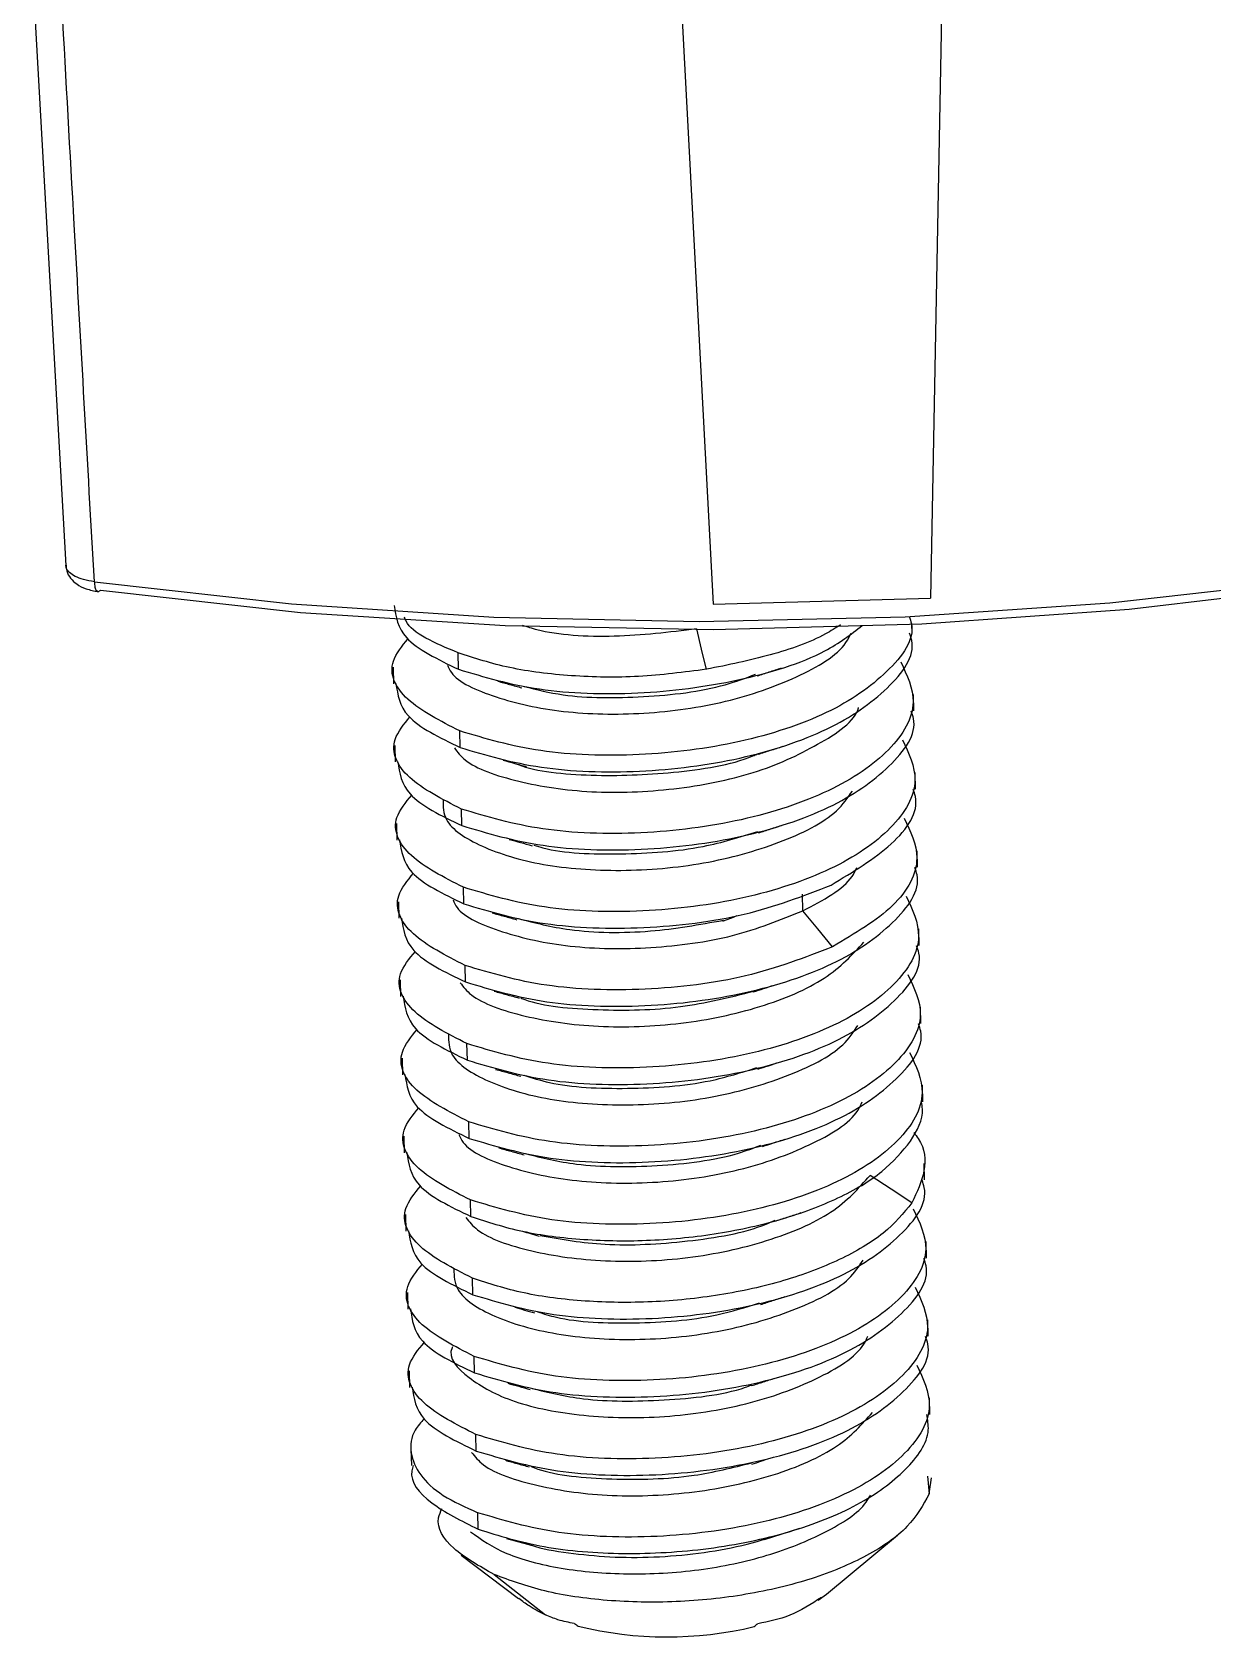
# Model space of a CAD drawing. Header units: millimetres. Extents: x 1261 to 1854, y -639 to -219.
# Drawn here: x 1797.57 to 1804.39, y -352.61 to -343.35 of the extents above; entities that cross this region are included whole.
import ezdxf

# ---------------------------------------------------------------- set-up
doc = ezdxf.new("R2010")
doc.units = ezdxf.units.MM
doc.header["$LTSCALE"] = 0.1
doc.layers.get('0').update_dxf_attribs({"lineweight": 13})

msp = doc.modelspace()

# ---------------------------------------------------------------- linework, layer by layer
at = {"color": 7, "linetype": 'Continuous', "lineweight": 25}
for p, q in [((1797.5704, -342.9514), (1797.7644, -346.425)), ((1801.3175, -343.1659), (1801.5025, -346.6475)), ((1802.8234, -343.1246), (1802.7574, -346.613)), ((1801.5025, -346.6475), (1802.7574, -346.613)), ((1802.6505, -346.8133), (1802.6493, -346.7649)), ((1799.6542, -347.0124), (1799.6564, -347.1078)), ((1800.0315, -347.0241), (1800.0293, -346.9288)), ((1802.6608, -347.2645), (1802.6586, -347.1691)), ((1800.0419, -347.4752), (1800.0397, -347.3799)), ((1799.6646, -347.4636), (1799.6668, -347.5589)), ((1802.6712, -347.7156), (1802.669, -347.6203)), ((1800.0522, -347.9263), (1800.05, -347.831)), ((1799.6749, -347.9147), (1799.6771, -348.01)), ((1802.6815, -348.1667), (1802.6793, -348.0714)), ((1800.0626, -348.3775), (1800.0604, -348.2821)), ((1799.6853, -348.3658), (1799.6875, -348.4611)), ((1802.0195, -348.4177), (1802.0173, -348.3223)), ((1802.6919, -348.6178), (1802.6897, -348.5225)), ((1800.0729, -348.8286), (1800.0708, -348.7333)), ((1799.6957, -348.8169), (1799.6978, -348.9122)), ((1802.7022, -349.069), (1802.7, -348.9736)), ((1800.0833, -349.2797), (1800.0811, -349.1844)), ((1799.706, -349.268), (1799.7082, -349.3634)), ((1802.7126, -349.5201), (1802.7104, -349.4247)), ((1800.0937, -349.7308), (1800.0915, -349.6355)), ((1799.7164, -349.7192), (1799.7186, -349.8145)), ((1802.7229, -349.9712), (1802.7208, -349.8758)), ((1800.104, -350.182), (1800.1018, -350.0866)), ((1799.7267, -350.1703), (1799.7289, -350.2656)), ((1802.7333, -350.4223), (1802.7311, -350.327)), ((1799.7371, -350.6214), (1799.7393, -350.7167)), ((1800.1144, -350.6331), (1800.1122, -350.5377)), ((1802.7437, -350.8734), (1802.7415, -350.7781)), ((1800.1247, -351.0842), (1800.1225, -350.9889)), ((1799.7474, -351.0725), (1799.7496, -351.1679)), ((1802.754, -351.3245), (1802.7518, -351.2292)), ((1800.1351, -351.5353), (1800.1329, -351.44)), ((1799.7578, -351.5236), (1799.76, -351.6189)), ((1802.7406, -351.6811), (1802.7494, -351.7824)), ((1802.7494, -351.7824), (1802.7624, -351.6905)), ((1800.1454, -351.9864), (1800.1433, -351.8911)), ((1801.7981, -352.0457), (1802.0018, -351.9806)), ((1800.3085, -352.0396), (1800.4508, -352.0784)), ((1802.1564, -352.3614), (1802.5674, -352.0199)), ((1800.0478, -352.1359), (1800.3795, -352.3867)), ((1800.2374, -352.2477), (1800.5335, -352.4805)), ((1802.1093, -352.3966), (1802.1564, -352.3614))]:
    msp.add_line(p, q, dxfattribs=at)
at = {"color": 7, "linetype": 'Continuous', "lineweight": 25, "flags": 128}
for points in [[(1797.93, -346.5187), (1799.0682, -346.6469), (1800.2358, -346.7237), (1801.4206, -346.7485), (1802.6104, -346.7209), (1803.7927, -346.6413), (1804.9553, -346.5105), (1806.0861, -346.3299), (1807.1733, -346.1013), (1808.2057, -345.8271), (1809.1724, -345.5101), (1810.0635, -345.1537), (1810.8697, -344.7616), (1811.5826, -344.3377), (1812.1948, -343.8866), (1812.7, -343.413), (1813.0928, -342.9217), (1813.3692, -342.4178), (1813.5263, -341.9066), (1813.565, -341.4889)], [(1797.9662, -346.5665), (1799.1192, -346.6957), (1800.3024, -346.7718), (1801.5029, -346.794), (1802.7076, -346.7622), (1803.9036, -346.6765), (1805.0778, -346.538), (1806.2175, -346.3481), (1807.3103, -346.109), (1808.3444, -345.8231), (1809.3086, -345.4937), (1810.1924, -345.1242), (1810.9862, -344.7188), (1811.6814, -344.2817), (1812.1082, -343.957)], [(1801.4642, -347.0245), (1801.4358, -346.9073), (1801.4073, -346.7901)], [(1802.1916, -348.6251), (1802.1059, -348.5218), (1802.0202, -348.4184)], [(1802.6499, -350.1037), (1802.5294, -350.0244), (1802.4088, -349.9451)]]:
    msp.add_lwpolyline(points, dxfattribs=at)
at = {"color": 7, "linetype": 'Continuous', "lineweight": 25}
msp.add_arc((1801.2361, -350.4492), 2.1588, 256.22946, 283.48248, dxfattribs=at)
for points, knots in [([(1797.93, -346.5188), (1797.8911, -345.8315), (1797.8284, -344.7265), (1797.7625, -343.5395), (1797.7341, -343.0395), (1797.7295, -342.9575)], [0, 0, 0, 0, 0.578869, 0.930887, 1, 1, 1, 1]), ([(1797.93, -346.5187), (1797.9084, -346.5151), (1797.8665, -346.508), (1797.818, -346.4888), (1797.7853, -346.4666), (1797.7674, -346.4444), (1797.7661, -346.4299), (1797.7655, -346.4237)], [0, 0, 0, 0, 0.235473, 0.457044, 0.664708, 0.858451, 1, 1, 1, 1]), ([(1797.7667, -346.4237), (1797.7672, -346.4348), (1797.7685, -346.4624), (1797.7919, -346.501), (1797.8299, -346.536), (1797.8826, -346.5626), (1797.9286, -346.5712), (1797.9528, -346.5757)], [0, 0, 0, 0, 0.1247305, 0.309373, 0.4979876, 0.7348161, 1, 1, 1, 1]), ([(1797.93, -346.5187), (1797.9309, -346.5298), (1797.9325, -346.5518), (1797.9411, -346.5716), (1797.9528, -346.5786), (1797.9617, -346.5705), (1797.9662, -346.5665)], [0, 0, 0, 0, 0.249999, 0.500004, 0.75, 1, 1, 1, 1]), ([(1799.661, -346.6554), (1799.6708, -346.7198), (1799.6923, -346.8603), (1799.9123, -346.9665), (1800.0315, -347.0241)], [0, 0, 0, 0, 0.458437, 1, 1, 1, 1]), ([(1800.0293, -346.9288), (1799.8972, -346.8734), (1799.7509, -346.8122), (1799.7236, -346.7304), (1799.721, -346.7225)], [0, 0, 0, 0, 0.9031639, 1, 1, 1, 1]), ([(1802.6334, -346.7192), (1802.6385, -346.7333), (1802.6766, -346.8393), (1802.5257, -347.0443), (1802.1852, -347.2857), (1801.665, -347.4567), (1801.0755, -347.5324), (1800.4838, -347.5122), (1800.1877, -347.424), (1800.0397, -347.3799)], [0, 0, 0, 0, 0.024944, 0.187453, 0.349962, 0.512472, 0.674981, 0.837491, 1, 1, 1, 1]), ([(1799.9686, -346.9994), (1799.9747, -347.0141), (1800.0051, -347.0872), (1800.2356, -347.1918), (1800.6238, -347.2794), (1801.102, -347.2904), (1801.5864, -347.2211), (1801.9953, -347.0762), (1802.2447, -346.9291), (1802.2897, -346.8337), (1802.2984, -346.8153)], [0, 0, 0, 0, 0.038828, 0.192656, 0.346927, 0.500759, 0.655022, 0.80887, 0.963114, 1, 1, 1, 1]), ([(1800.0315, -347.0241), (1800.1795, -347.0682), (1800.4754, -347.1563), (1801.0684, -347.177), (1801.6528, -347.0994), (1802.1237, -346.9561), (1802.297, -346.8224), (1802.3634, -346.7712)], [0, 0, 0, 0, 0.21644, 0.43288, 0.64932, 0.865761, 1, 1, 1, 1]), ([(1800.0419, -347.4752), (1800.1899, -347.5193), (1800.486, -347.6075), (1801.0777, -347.6277), (1801.6672, -347.552), (1802.1873, -347.381), (1802.5279, -347.1397), (1802.6788, -346.9347), (1802.6406, -346.8287), (1802.6356, -346.8146)], [0, 0, 0, 0, 0.162509, 0.325019, 0.487528, 0.650038, 0.812547, 0.975056, 1, 1, 1, 1]), ([(1800.4006, -346.7694), (1800.428, -346.7782), (1800.5697, -346.8236), (1800.9329, -346.8458), (1801.2491, -346.8081), (1801.4071, -346.7892)], [0, 0, 0, 0, 0.10729, 0.554139, 1, 1, 1, 1]), ([(1802.2376, -346.7675), (1802.2094, -346.7854), (1802.1003, -346.855), (1801.8366, -346.9484), (1801.5884, -346.9989), (1801.4643, -347.0241)], [0, 0, 0, 0, 0.147905, 0.573952, 1, 1, 1, 1]), ([(1800.0397, -347.3799), (1799.9269, -347.3224), (1799.7014, -347.2073), (1799.611, -347.0056), (1799.7062, -346.8902), (1799.7418, -346.8472)], [0, 0, 0, 0, 0.38537, 0.77074, 1, 1, 1, 1]), ([(1801.4643, -347.0241), (1801.3336, -347.0409), (1801.0722, -347.0745), (1800.6802, -347.0675), (1800.3162, -347.0222), (1800.125, -346.9599), (1800.0293, -346.9288)], [0, 0, 0, 0, 0.25, 0.5, 0.75, 1, 1, 1, 1]), ([(1802.5849, -346.9802), (1802.6215, -347.0573), (1802.7016, -347.226), (1802.5457, -347.4952), (1802.1929, -347.7369), (1801.6761, -347.9078), (1801.0857, -347.9835), (1800.4942, -347.9633), (1800.1981, -347.8751), (1800.05, -347.831)], [0, 0, 0, 0, 0.123074, 0.269228, 0.415382, 0.561537, 0.707691, 0.853846, 1, 1, 1, 1]), ([(1800.2591, -347.0927), (1800.2818, -347.0989), (1800.3271, -347.1114), (1800.374, -347.1242), (1800.3974, -347.1307)], [0, 0, 0, 0, 0.5001, 1, 1, 1, 1]), ([(1800.4103, -347.1227), (1800.4831, -347.1412), (1800.6813, -347.1913), (1801.0994, -347.1907), (1801.4997, -347.1458), (1801.6901, -347.0741), (1801.747, -347.0527)], [0, 0, 0, 0, 0.1928861, 0.5249584, 0.857961, 1, 1, 1, 1]), ([(1801.7568, -347.0617), (1801.7798, -347.0543), (1801.8257, -347.0395), (1801.8732, -347.0242), (1801.8969, -347.0165)], [0, 0, 0, 0, 0.499887, 1, 1, 1, 1]), ([(1799.6713, -347.1065), (1799.6812, -347.1709), (1799.7026, -347.3114), (1799.9227, -347.4177), (1800.0419, -347.4752)], [0, 0, 0, 0, 0.458437, 1, 1, 1, 1]), ([(1800.009, -347.478), (1800.0264, -347.5015), (1800.0858, -347.5817), (1800.3674, -347.679), (1800.7903, -347.7442), (1801.2779, -347.7259), (1801.7519, -347.6322), (1802.1145, -347.4637), (1802.322, -347.3229), (1802.342, -347.2445), (1802.3422, -347.2437)], [0, 0, 0, 0, 0.064661, 0.22037, 0.37592, 0.531579, 0.687184, 0.842789, 0.998448, 1, 1, 1, 1]), ([(1800.0522, -347.9263), (1800.2003, -347.9704), (1800.4964, -348.0586), (1801.088, -348.0788), (1801.6776, -348.0031), (1802.1977, -347.8321), (1802.5382, -347.5908), (1802.6891, -347.3858), (1802.651, -347.2798), (1802.6459, -347.2657)], [0, 0, 0, 0, 0.162509, 0.325019, 0.487528, 0.650038, 0.812547, 0.975056, 1, 1, 1, 1]), ([(1800.05, -347.831), (1799.9373, -347.7735), (1799.7118, -347.6584), (1799.6214, -347.4567), (1799.7166, -347.3414), (1799.7521, -347.2983)], [0, 0, 0, 0, 0.3853702, 0.7707402, 1, 1, 1, 1]), ([(1802.5952, -347.4314), (1802.6318, -347.5085), (1802.7119, -347.6771), (1802.5561, -347.9463), (1802.2033, -348.188), (1801.6864, -348.3589), (1801.096, -348.4346), (1800.5046, -348.4144), (1800.2085, -348.3262), (1800.0604, -348.2821)], [0, 0, 0, 0, 0.123074, 0.269228, 0.415382, 0.561537, 0.707691, 0.853846, 1, 1, 1, 1]), ([(1801.7631, -347.5143), (1801.7862, -347.5068), (1801.8324, -347.4918), (1801.8804, -347.4763), (1801.9043, -347.4686)], [0, 0, 0, 0, 0.4998817, 1, 1, 1, 1]), ([(1799.6817, -347.5577), (1799.6915, -347.6221), (1799.713, -347.7625), (1799.9331, -347.8688), (1800.0522, -347.9263)], [0, 0, 0, 0, 0.458437, 1, 1, 1, 1]), ([(1800.2896, -347.5486), (1800.3118, -347.5547), (1800.3563, -347.5669), (1800.4022, -347.5795), (1800.4251, -347.5858)], [0, 0, 0, 0, 0.500097, 1, 1, 1, 1]), ([(1800.3634, -347.5689), (1800.3679, -347.5707), (1800.4746, -347.6139), (1800.8008, -347.6456), (1801.2663, -347.6275), (1801.6177, -347.5754), (1801.75, -347.5163), (1801.7591, -347.5122)], [0, 0, 0, 0, 0.013955, 0.33462, 0.655511, 0.97629, 1, 1, 1, 1]), ([(1800.0604, -348.2821), (1799.9476, -348.2246), (1799.7221, -348.1095), (1799.6318, -347.9078), (1799.727, -347.7925), (1799.7625, -347.7495)], [0, 0, 0, 0, 0.38537, 0.77074, 1, 1, 1, 1]), ([(1799.9441, -347.7778), (1799.9436, -347.8164), (1799.9423, -347.915), (1800.1508, -348.0532), (1800.5045, -348.1618), (1800.9652, -348.1971), (1801.4548, -348.155), (1801.8944, -348.0318), (1802.2014, -347.8801), (1802.2795, -347.7654), (1802.3061, -347.7264)], [0, 0, 0, 0, 0.089845, 0.229409, 0.36924, 0.508767, 0.648626, 0.788126, 0.928002, 1, 1, 1, 1]), ([(1802.1836, -348.2689), (1802.3088, -348.1935), (1802.5592, -348.0426), (1802.6996, -347.8353), (1802.6617, -347.7303), (1802.6568, -347.7168)], [0, 0, 0, 0, 0.4656226, 0.9312453, 1, 1, 1, 1]), ([(1801.764, -347.9682), (1801.7872, -347.9607), (1801.8334, -347.9456), (1801.8815, -347.9301), (1801.9056, -347.9223)], [0, 0, 0, 0, 0.499859, 1, 1, 1, 1]), ([(1802.6055, -347.8828), (1802.6415, -347.959), (1802.7206, -348.1262), (1802.5759, -348.3979), (1802.3198, -348.5491), (1802.1918, -348.6247)], [0, 0, 0, 0, 0.295092, 0.647546, 1, 1, 1, 1]), ([(1799.692, -348.0088), (1799.7019, -348.0732), (1799.7233, -348.2136), (1799.9434, -348.3199), (1800.0626, -348.3775)], [0, 0, 0, 0, 0.4584374, 1, 1, 1, 1]), ([(1800.3249, -348.0057), (1800.3465, -348.0116), (1800.3899, -348.0235), (1800.4345, -348.0358), (1800.4569, -348.0419)], [0, 0, 0, 0, 0.500088, 1, 1, 1, 1]), ([(1800.4679, -348.0388), (1800.4849, -348.0441), (1800.6172, -348.0855), (1800.968, -348.0964), (1801.4115, -348.0688), (1801.6574, -347.9918), (1801.7607, -347.9595)], [0, 0, 0, 0, 0.051326, 0.399088, 0.747676, 1, 1, 1, 1]), ([(1800.0708, -348.7333), (1799.958, -348.6757), (1799.7325, -348.5607), (1799.6421, -348.3589), (1799.7373, -348.2436), (1799.7728, -348.2006)], [0, 0, 0, 0, 0.3853702, 0.7707402, 1, 1, 1, 1]), ([(1800.0729, -348.8286), (1800.221, -348.8727), (1800.5171, -348.9609), (1801.1087, -348.981), (1801.6983, -348.9054), (1802.2184, -348.7344), (1802.5589, -348.493), (1802.7099, -348.288), (1802.6717, -348.182), (1802.6666, -348.1679)], [0, 0, 0, 0, 0.162509, 0.325019, 0.487528, 0.650038, 0.812547, 0.975056, 1, 1, 1, 1]), ([(1802.0195, -348.4177), (1802.1369, -348.3561), (1802.2812, -348.2804), (1802.3233, -348.1855), (1802.3311, -348.1678)], [0, 0, 0, 0, 0.8137446, 1, 1, 1, 1]), ([(1800.0626, -348.3775), (1800.2113, -348.4217), (1800.5088, -348.5103), (1801.1, -348.529), (1801.7015, -348.4563), (1802.0229, -348.3314), (1802.1836, -348.2689)], [0, 0, 0, 0, 0.25, 0.5, 0.75, 1, 1, 1, 1]), ([(1800.0008, -348.3542), (1800.0072, -348.3695), (1800.0384, -348.4432), (1800.2741, -348.5467), (1800.6626, -348.6348), (1801.1414, -348.6416), (1801.6299, -348.5756), (1801.8897, -348.4703), (1802.0195, -348.4177)], [0, 0, 0, 0, 0.04968, 0.239748, 0.429938, 0.619938, 0.810179, 1, 1, 1, 1]), ([(1802.6159, -348.3336), (1802.6525, -348.4107), (1802.7326, -348.5793), (1802.5768, -348.8485), (1802.224, -349.0902), (1801.7071, -349.2612), (1801.1167, -349.3368), (1800.5253, -349.3166), (1800.2292, -349.2285), (1800.0811, -349.1844)], [0, 0, 0, 0, 0.123074, 0.269228, 0.415382, 0.561537, 0.707691, 0.853846, 1, 1, 1, 1]), ([(1799.7024, -348.4599), (1799.7122, -348.5243), (1799.7337, -348.6647), (1799.9538, -348.771), (1800.0729, -348.8286)], [0, 0, 0, 0, 0.458437, 1, 1, 1, 1]), ([(1800.2262, -348.4299), (1800.2493, -348.4362), (1800.2956, -348.4489), (1800.3442, -348.4622), (1800.3685, -348.4689)], [0, 0, 0, 0, 0.500253, 1, 1, 1, 1]), ([(1800.378, -348.4629), (1800.4727, -348.487), (1800.6921, -348.543), (1801.1277, -348.5498), (1801.4222, -348.4971), (1801.5611, -348.4722)], [0, 0, 0, 0, 0.2864285, 0.6632766, 1, 1, 1, 1]), ([(1801.5573, -348.4771), (1801.5711, -348.4719), (1801.5987, -348.4614), (1801.6272, -348.4509), (1801.6414, -348.4456)], [0, 0, 0, 0, 0.499972, 1, 1, 1, 1]), ([(1800.0811, -349.1844), (1799.9684, -349.1268), (1799.7429, -349.0118), (1799.6525, -348.8101), (1799.7477, -348.6947), (1799.7832, -348.6517)], [0, 0, 0, 0, 0.38537, 0.77074, 1, 1, 1, 1]), ([(1800.0421, -348.8331), (1800.0605, -348.8568), (1800.1228, -348.937), (1800.4041, -349.035), (1800.8304, -349.097), (1801.3196, -349.0792), (1801.7844, -348.9818), (1802.1729, -348.8166), (1802.306, -348.6704), (1802.3721, -348.5979)], [0, 0, 0, 0, 0.065875, 0.222096, 0.377872, 0.534097, 0.689876, 0.846092, 1, 1, 1, 1]), ([(1802.1918, -348.6247), (1802.0311, -348.6872), (1801.7096, -348.8121), (1801.1082, -348.8848), (1800.517, -348.8661), (1800.2195, -348.7775), (1800.0708, -348.7333)], [0, 0, 0, 0, 0.25, 0.5, 0.75, 1, 1, 1, 1]), ([(1800.0833, -349.2797), (1800.2314, -349.3238), (1800.5274, -349.412), (1801.1191, -349.4322), (1801.7086, -349.3565), (1802.2288, -349.1855), (1802.5693, -348.9442), (1802.7202, -348.7391), (1802.6821, -348.6332), (1802.677, -348.6191)], [0, 0, 0, 0, 0.162509, 0.325019, 0.487528, 0.650038, 0.812547, 0.975056, 1, 1, 1, 1]), ([(1802.6263, -348.7847), (1802.6629, -348.8618), (1802.743, -349.0305), (1802.5871, -349.2996), (1802.2344, -349.5414), (1801.7175, -349.7123), (1801.1271, -349.788), (1800.5357, -349.7678), (1800.2395, -349.6796), (1800.0915, -349.6355)], [0, 0, 0, 0, 0.123073, 0.269228, 0.415382, 0.561537, 0.707691, 0.853846, 1, 1, 1, 1]), ([(1801.7336, -348.8861), (1801.7535, -348.8795), (1801.7934, -348.8664), (1801.8343, -348.853), (1801.8548, -348.8463)], [0, 0, 0, 0, 0.499959, 1, 1, 1, 1]), ([(1799.7127, -348.911), (1799.7226, -348.9754), (1799.7441, -349.1159), (1799.9641, -349.2221), (1800.0833, -349.2797)], [0, 0, 0, 0, 0.4584374, 1, 1, 1, 1]), ([(1800.2385, -348.8819), (1800.2619, -348.8883), (1800.3088, -348.9011), (1800.3578, -348.9145), (1800.3823, -348.9212)], [0, 0, 0, 0, 0.500217, 1, 1, 1, 1]), ([(1800.3916, -348.9206), (1800.3992, -348.9237), (1800.5089, -348.9682), (1800.8376, -348.9963), (1801.3071, -348.9888), (1801.5978, -348.9165), (1801.7377, -348.8817)], [0, 0, 0, 0, 0.024752, 0.35732, 0.690845, 1, 1, 1, 1]), ([(1800.0915, -349.6355), (1799.9787, -349.578), (1799.7532, -349.4629), (1799.6628, -349.2612), (1799.758, -349.1459), (1799.7935, -349.1028)], [0, 0, 0, 0, 0.3853702, 0.7707402, 1, 1, 1, 1]), ([(1799.9746, -349.132), (1799.9749, -349.1714), (1799.9755, -349.2708), (1800.1872, -349.4091), (1800.5433, -349.5167), (1801.0052, -349.5502), (1801.4951, -349.5072), (1801.9318, -349.3819), (1802.2372, -349.2311), (1802.3121, -349.1176), (1802.337, -349.0799)], [0, 0, 0, 0, 0.091648, 0.231552, 0.371228, 0.511093, 0.650815, 0.790636, 0.930408, 1, 1, 1, 1]), ([(1800.0937, -349.7308), (1800.2417, -349.7749), (1800.5378, -349.8631), (1801.1295, -349.8833), (1801.719, -349.8076), (1802.2391, -349.6366), (1802.5797, -349.3953), (1802.7306, -349.1903), (1802.6924, -349.0843), (1802.6873, -349.0702)], [0, 0, 0, 0, 0.162509, 0.325019, 0.487528, 0.650038, 0.812547, 0.975056, 1, 1, 1, 1]), ([(1802.6366, -349.2358), (1802.6733, -349.3129), (1802.7534, -349.4816), (1802.5975, -349.7508), (1802.2447, -349.9925), (1801.7278, -350.1634), (1801.1374, -350.2391), (1800.546, -350.2189), (1800.2499, -350.1307), (1800.1018, -350.0866)], [0, 0, 0, 0, 0.123074, 0.269228, 0.415382, 0.561537, 0.707691, 0.853846, 1, 1, 1, 1]), ([(1800.4087, -349.3653), (1800.4566, -349.3811), (1800.6181, -349.4344), (1801.0053, -349.4506), (1801.436, -349.4231), (1801.6661, -349.3506), (1801.7544, -349.3228)], [0, 0, 0, 0, 0.138409, 0.467147, 0.79555, 1, 1, 1, 1]), ([(1801.7604, -349.3319), (1801.7811, -349.3251), (1801.8223, -349.3116), (1801.8648, -349.2978), (1801.886, -349.2908)], [0, 0, 0, 0, 0.499949, 1, 1, 1, 1]), ([(1799.7231, -349.3622), (1799.7329, -349.4265), (1799.7544, -349.567), (1799.9745, -349.6733), (1800.0937, -349.7308)], [0, 0, 0, 0, 0.458437, 1, 1, 1, 1]), ([(1800.2464, -349.3328), (1800.2702, -349.3392), (1800.3179, -349.3522), (1800.3675, -349.3658), (1800.3923, -349.3726)], [0, 0, 0, 0, 0.5001754, 1, 1, 1, 1]), ([(1800.1018, -350.0866), (1799.9891, -350.0291), (1799.7636, -349.914), (1799.6732, -349.7123), (1799.7684, -349.597), (1799.8039, -349.554)], [0, 0, 0, 0, 0.3853702, 0.7707403, 1, 1, 1, 1]), ([(1800.0337, -349.7085), (1800.041, -349.7242), (1800.075, -349.7981), (1800.3078, -349.9033), (1800.7024, -349.9872), (1801.181, -349.9965), (1801.6648, -349.9236), (1802.0694, -349.7769), (1802.3139, -349.6302), (1802.3557, -349.5368), (1802.3631, -349.5203)], [0, 0, 0, 0, 0.041687, 0.196027, 0.350112, 0.504491, 0.658535, 0.812944, 0.966958, 1, 1, 1, 1]), ([(1802.642, -349.7474), (1802.6788, -349.6856), (1802.7239, -349.61), (1802.7069, -349.5343), (1802.7038, -349.5205)], [0, 0, 0, 0, 0.817891, 1, 1, 1, 1]), ([(1802.6606, -349.6973), (1802.6698, -349.7088), (1802.7251, -349.7781), (1802.7359, -349.919), (1802.6788, -350.0418), (1802.6502, -350.1032)], [0, 0, 0, 0, 0.0901293, 0.5450646, 1, 1, 1, 1]), ([(1800.104, -350.182), (1800.1991, -350.2129), (1800.3894, -350.2749), (1800.7516, -350.3208), (1801.1402, -350.3259), (1801.5353, -350.2856), (1801.9086, -350.2023), (1802.2327, -350.0799), (1802.4942, -349.9265), (1802.5927, -349.8071), (1802.642, -349.7474)], [0, 0, 0, 0, 0.125, 0.25, 0.375, 0.5, 0.625, 0.75, 0.875, 1, 1, 1, 1]), ([(1800.2644, -349.786), (1800.2883, -349.7925), (1800.336, -349.8056), (1800.3855, -349.8191), (1800.4103, -349.8259)], [0, 0, 0, 0, 0.500131, 1, 1, 1, 1]), ([(1800.4199, -349.8192), (1800.5141, -349.8426), (1800.7351, -349.8974), (1801.1771, -349.8969), (1801.5612, -349.8526), (1801.7356, -349.7867), (1801.7774, -349.7708)], [0, 0, 0, 0, 0.243383, 0.570534, 0.896974, 1, 1, 1, 1]), ([(1801.7863, -349.7781), (1801.8076, -349.7712), (1801.8503, -349.7572), (1801.8942, -349.743), (1801.9161, -349.7359)], [0, 0, 0, 0, 0.49993, 1, 1, 1, 1]), ([(1799.7334, -349.8133), (1799.7433, -349.8777), (1799.7648, -350.0181), (1799.9848, -350.1244), (1800.104, -350.182)], [0, 0, 0, 0, 0.458437, 1, 1, 1, 1]), ([(1800.075, -350.188), (1800.0945, -350.2122), (1800.1591, -350.2925), (1800.4412, -350.3908), (1800.8707, -350.45), (1801.36, -350.4325), (1801.8225, -350.3318), (1802.2126, -350.1662), (1802.3429, -350.0183), (1802.4079, -349.9445)], [0, 0, 0, 0, 0.0670171, 0.2225592, 0.3780509, 0.5336417, 0.6890778, 0.8447109, 1, 1, 1, 1]), ([(1800.1144, -350.6331), (1800.2624, -350.6772), (1800.5585, -350.7653), (1801.1502, -350.7855), (1801.7397, -350.7099), (1802.2598, -350.5389), (1802.6004, -350.2975), (1802.7513, -350.0925), (1802.7131, -349.9865), (1802.7081, -349.9724)], [0, 0, 0, 0, 0.1625095, 0.3250188, 0.4875281, 0.6500376, 0.8125469, 0.9750563, 1, 1, 1, 1]), ([(1800.1122, -350.5377), (1799.9994, -350.4802), (1799.7739, -350.3651), (1799.6835, -350.1634), (1799.7787, -350.0481), (1799.8143, -350.0051)], [0, 0, 0, 0, 0.3853702, 0.7707402, 1, 1, 1, 1]), ([(1802.6502, -350.1032), (1802.6009, -350.1629), (1802.5024, -350.2823), (1802.2409, -350.4357), (1801.9168, -350.5581), (1801.5435, -350.6414), (1801.1484, -350.6817), (1800.7598, -350.6766), (1800.3975, -350.6307), (1800.2073, -350.5687), (1800.1122, -350.5377)], [0, 0, 0, 0, 0.125, 0.25, 0.375, 0.5, 0.625, 0.75, 0.875, 1, 1, 1, 1]), ([(1802.6574, -350.1381), (1802.694, -350.2152), (1802.7741, -350.3838), (1802.6182, -350.653), (1802.2654, -350.8947), (1801.7486, -351.0656), (1801.1582, -351.1413), (1800.5667, -351.1211), (1800.2706, -351.033), (1800.1225, -350.9889)], [0, 0, 0, 0, 0.123074, 0.269228, 0.415382, 0.561537, 0.707691, 0.853846, 1, 1, 1, 1]), ([(1801.8661, -350.2064), (1801.8899, -350.1987), (1801.9374, -350.1833), (1801.9863, -350.1675), (1802.0107, -350.1596)], [0, 0, 0, 0, 0.499919, 1, 1, 1, 1]), ([(1800.5043, -350.2919), (1800.6256, -350.3131), (1800.8854, -350.3583), (1801.3521, -350.3322), (1801.7045, -350.2742), (1801.8428, -350.2106), (1801.8596, -350.2028)], [0, 0, 0, 0, 0.290895, 0.622703, 0.954181, 1, 1, 1, 1]), ([(1799.7438, -350.2644), (1799.7536, -350.3288), (1799.7751, -350.4692), (1799.9952, -350.5755), (1800.1144, -350.6331)], [0, 0, 0, 0, 0.458437, 1, 1, 1, 1]), ([(1800.4011, -350.2666), (1800.4161, -350.2712), (1800.4461, -350.2804), (1800.4809, -350.2905), (1800.4983, -350.2956)], [0, 0, 0, 0, 0.5008, 1, 1, 1, 1]), ([(1800.0049, -350.4857), (1800.0064, -350.5259), (1800.0102, -350.6262), (1800.2217, -350.7657), (1800.5835, -350.8704), (1801.0448, -350.9044), (1801.5347, -350.858), (1801.971, -350.733), (1802.2707, -350.5817), (1802.344, -350.4697), (1802.3678, -350.4334)], [0, 0, 0, 0, 0.093966, 0.233991, 0.373639, 0.513677, 0.653315, 0.793355, 0.932996, 1, 1, 1, 1]), ([(1800.1247, -351.0842), (1800.2728, -351.1283), (1800.5689, -351.2165), (1801.1605, -351.2367), (1801.75, -351.161), (1802.2702, -350.99), (1802.6107, -350.7487), (1802.7616, -350.5436), (1802.7235, -350.4376), (1802.7184, -350.4235)], [0, 0, 0, 0, 0.162509, 0.325019, 0.487528, 0.650038, 0.812547, 0.975056, 1, 1, 1, 1]), ([(1800.1225, -350.9889), (1800.0098, -350.9313), (1799.7843, -350.8163), (1799.6939, -350.6145), (1799.7891, -350.4992), (1799.8246, -350.4562)], [0, 0, 0, 0, 0.3853702, 0.7707402, 1, 1, 1, 1]), ([(1802.6677, -350.5892), (1802.7043, -350.6663), (1802.7844, -350.8349), (1802.6286, -351.1041), (1802.2758, -351.3459), (1801.7589, -351.5168), (1801.1685, -351.5924), (1800.5771, -351.5722), (1800.281, -351.4841), (1800.1329, -351.44)], [0, 0, 0, 0, 0.123074, 0.269228, 0.415382, 0.561537, 0.707691, 0.853846, 1, 1, 1, 1]), ([(1799.7542, -350.7155), (1799.764, -350.7799), (1799.7855, -350.9203), (1800.0055, -351.0266), (1800.1247, -351.0842)], [0, 0, 0, 0, 0.458437, 1, 1, 1, 1]), ([(1800.3569, -350.7057), (1800.3751, -350.7109), (1800.4114, -350.7213), (1800.4517, -350.7326), (1800.4718, -350.7382)], [0, 0, 0, 0, 0.500556, 1, 1, 1, 1]), ([(1800.4885, -350.7323), (1800.5237, -350.7433), (1800.6747, -350.7906), (1801.0456, -350.8041), (1801.4673, -350.7756), (1801.6896, -350.7056), (1801.7704, -350.6802)], [0, 0, 0, 0, 0.10555, 0.454073, 0.801602, 1, 1, 1, 1]), ([(1801.7758, -350.6898), (1801.7987, -350.6823), (1801.8446, -350.6675), (1801.893, -350.6518), (1801.9173, -350.644)], [0, 0, 0, 0, 0.499676, 1, 1, 1, 1]), ([(1799.9973, -350.9345), (1799.9965, -350.9362), (1799.9666, -350.9968), (1800.0798, -351.1174), (1800.3333, -351.2596), (1800.745, -351.3412), (1801.2204, -351.3495), (1801.7042, -351.2747), (1802.1078, -351.1273), (1802.3479, -350.9805), (1802.3887, -350.8881), (1802.3955, -350.8728)], [0, 0, 0, 0, 0.003954, 0.142445, 0.280638, 0.419098, 0.557331, 0.695753, 0.834033, 0.97241, 1, 1, 1, 1]), ([(1800.1351, -351.5353), (1800.2831, -351.5794), (1800.5792, -351.6676), (1801.1709, -351.6878), (1801.7604, -351.6121), (1802.2806, -351.4411), (1802.6211, -351.1998), (1802.772, -350.9947), (1802.7339, -350.8888), (1802.7288, -350.8747)], [0, 0, 0, 0, 0.1625095, 0.3250188, 0.4875281, 0.6500376, 0.8125469, 0.9750563, 1, 1, 1, 1]), ([(1800.1329, -351.44), (1800.0201, -351.3824), (1799.7946, -351.2674), (1799.7042, -351.0657), (1799.7995, -350.9503), (1799.835, -350.9073)], [0, 0, 0, 0, 0.3853702, 0.7707402, 1, 1, 1, 1]), ([(1802.6781, -351.0403), (1802.7147, -351.1174), (1802.7948, -351.2861), (1802.6389, -351.5552), (1802.2861, -351.797), (1801.7693, -351.9679), (1801.1789, -352.0436), (1800.5874, -352.0234), (1800.2913, -351.9352), (1800.1433, -351.8911)], [0, 0, 0, 0, 0.123074, 0.269228, 0.415382, 0.561537, 0.707691, 0.853846, 1, 1, 1, 1]), ([(1799.7645, -351.1666), (1799.7744, -351.231), (1799.7958, -351.3715), (1800.0159, -351.4778), (1800.1351, -351.5353)], [0, 0, 0, 0, 0.458437, 1, 1, 1, 1]), ([(1800.317, -351.1444), (1800.3378, -351.1502), (1800.3794, -351.1617), (1800.4242, -351.174), (1800.4466, -351.1802)], [0, 0, 0, 0, 0.500407, 1, 1, 1, 1]), ([(1800.4568, -351.174), (1800.5521, -351.1973), (1800.7746, -351.2518), (1801.2157, -351.2483), (1801.5664, -351.2121), (1801.7118, -351.1591), (1801.723, -351.155)], [0, 0, 0, 0, 0.264167, 0.617021, 0.970354, 1, 1, 1, 1]), ([(1801.7251, -351.158), (1801.747, -351.1509), (1801.7908, -351.1366), (1801.8377, -351.1216), (1801.8611, -351.1141)], [0, 0, 0, 0, 0.499548, 1, 1, 1, 1]), ([(1799.8343, -351.3487), (1799.8151, -351.3703), (1799.7588, -351.4338), (1799.7484, -351.5461), (1799.8017, -351.6749), (1799.9306, -351.7952), (1800.0724, -351.8591), (1800.1433, -351.8911)], [0, 0, 0, 0, 0.114107, 0.33558, 0.557054, 0.778527, 1, 1, 1, 1]), ([(1800.1077, -351.5429), (1800.1273, -351.5676), (1800.1917, -351.6485), (1800.4811, -351.7442), (1800.9084, -351.8053), (1801.399, -351.7832), (1801.8615, -351.6841), (1802.2372, -351.5209), (1802.3622, -351.3802), (1802.4218, -351.3131)], [0, 0, 0, 0, 0.0690324, 0.2264668, 0.3841129, 0.5414973, 0.699183, 0.8565261, 1, 1, 1, 1]), ([(1800.1454, -351.9864), (1800.2666, -352.0242), (1800.5088, -352.0996), (1800.9834, -352.1371), (1801.4788, -352.1088), (1801.9522, -352.0109), (1802.3537, -351.8523), (1802.6285, -351.6474), (1802.7608, -351.4623), (1802.7407, -351.3549), (1802.7351, -351.3253)], [0, 0, 0, 0, 0.135494, 0.270987, 0.406481, 0.541975, 0.677469, 0.812962, 0.948456, 1, 1, 1, 1]), ([(1799.7714, -351.6192), (1799.768, -351.6295), (1799.744, -351.7036), (1799.8544, -351.8414), (1800.0484, -351.9381), (1800.1454, -351.9864)], [0, 0, 0, 0, 0.074843, 0.537421, 1, 1, 1, 1]), ([(1800.303, -351.5889), (1800.3253, -351.595), (1800.3698, -351.6072), (1800.4171, -351.6202), (1800.4407, -351.6267)], [0, 0, 0, 0, 0.500324, 1, 1, 1, 1]), ([(1800.4524, -351.625), (1800.4647, -351.6299), (1800.5808, -351.6758), (1800.9144, -351.7044), (1801.3551, -351.6956), (1801.6146, -351.6309), (1801.7243, -351.6035)], [0, 0, 0, 0, 0.041625, 0.392914, 0.743621, 1, 1, 1, 1]), ([(1801.7262, -351.6118), (1801.7434, -351.6059), (1801.778, -351.594), (1801.8134, -351.582), (1801.8312, -351.576)], [0, 0, 0, 0, 0.49996, 1, 1, 1, 1]), ([(1800.1018, -352.0013), (1800.1641, -352.0456), (1800.2884, -352.1341), (1800.615, -352.22), (1801.0046, -352.2532), (1801.4227, -352.2304), (1801.8256, -352.1457), (1802.1558, -352.0093), (1802.3608, -351.8828), (1802.4025, -351.8026), (1802.41, -351.7883)], [0, 0, 0, 0, 0.138824, 0.277118, 0.41587, 0.55449, 0.692849, 0.831708, 0.970022, 1, 1, 1, 1]), ([(1802.7494, -351.7824), (1802.7146, -351.8467), (1802.6454, -351.9746), (1802.4019, -352.1436), (1802.0805, -352.2786), (1801.6982, -352.37), (1801.289, -352.4129), (1800.8875, -352.4048), (1800.5179, -352.3515), (1800.3306, -352.2822), (1800.2374, -352.2477)], [0, 0, 0, 0, 0.12934, 0.25744, 0.3843, 0.50992, 0.6343, 0.75744, 0.87934, 1, 1, 1, 1]), ([(1800.2374, -352.2477), (1800.1522, -352.1996), (1799.9828, -352.1039), (1799.8947, -351.9633), (1799.9289, -351.8856), (1799.9368, -351.8676)], [0, 0, 0, 0, 0.437515, 0.869672, 1, 1, 1, 1]), ([(1800.4503, -352.078), (1800.4515, -352.0784), (1800.5117, -352.0997), (1800.6658, -352.1249), (1800.9028, -352.1494), (1801.1592, -352.1502), (1801.4182, -352.1286), (1801.6717, -352.0843), (1801.8233, -352.037), (1801.8988, -352.0135)], [0, 0, 0, 0, 0.0033564, 0.1694612, 0.3360597, 0.5028052, 0.6691211, 0.8351674, 1, 1, 1, 1]), ([(1802.1284, -352.3799), (1802.0677, -352.4185), (1801.9465, -352.4956), (1801.8219, -352.5196), (1801.7597, -352.5316)], [0, 0, 0, 0, 0.500306, 1, 1, 1, 1]), ([(1802.1284, -352.3799), (1802.1248, -352.383), (1802.1185, -352.3886), (1802.1121, -352.3942), (1802.1093, -352.3966)], [0, 0, 0, 0, 0.561292, 1, 1, 1, 1]), ([(1800.5335, -352.4805), (1800.5025, -352.4649), (1800.4506, -352.4389), (1800.4001, -352.4013), (1800.3798, -352.3863)], [0, 0, 0, 0, 0.599036, 1, 1, 1, 1]), ([(1800.7007, -352.5302), (1800.6694, -352.5245), (1800.614, -352.5145), (1800.5579, -352.4908), (1800.5335, -352.4805)], [0, 0, 0, 0, 0.565503, 1, 1, 1, 1]), ([(1800.7007, -352.5302), (1800.7047, -352.5332), (1800.7119, -352.5384), (1800.7191, -352.5436), (1800.7223, -352.5459)], [0, 0, 0, 0, 0.561129, 1, 1, 1, 1]), ([(1801.7395, -352.5485), (1801.7432, -352.5453), (1801.75, -352.5397), (1801.7567, -352.5341), (1801.7597, -352.5316)], [0, 0, 0, 0, 0.558777, 1, 1, 1, 1])]:
    msp.add_open_spline(points, degree=3, knots=knots, dxfattribs=at)

doc.saveas('drawing.dxf')
